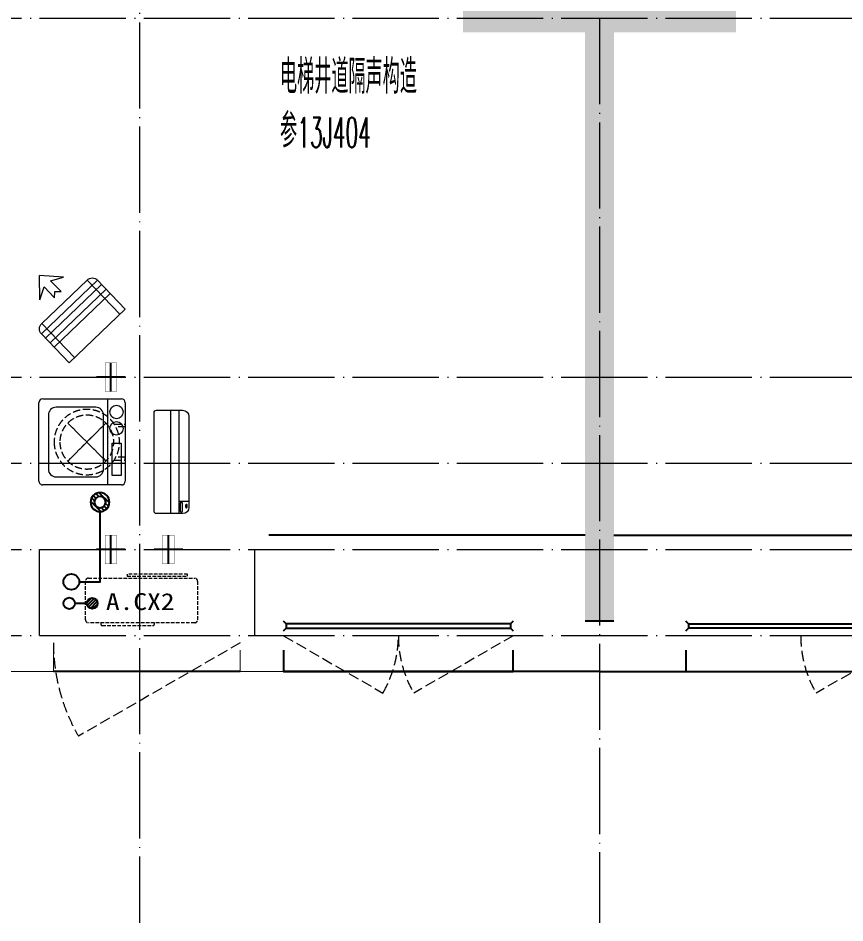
# Model space of a CAD drawing. Extents: x 27938 to 725830, y -209821 to 1628073.
# Drawn here: x 309171 to 314924, y 362324 to 368624 of the extents above; entities that cross this region are included whole.
import ezdxf

# ---------------------------------------------------------------- set-up
doc = ezdxf.new("R2010")
doc.units = 0
doc.header["$LTSCALE"] = 1000
doc.header["$MEASUREMENT"] = 0
for name, pattern in [('$1$DASH', [0.35, 0.25, -0.1]), ('DASH', [0.35, 0.25, -0.1]), ('DOTE', [2.42, 2, -0.2, 0.02, -0.2])]:
    doc.linetypes.add(name, pattern=pattern)
for name, color, linetype in [('3-栏杆1', 135, 'Continuous'), ('3.5方案汇报，与郭总、侯月琴确定户型_t8$0$2020.03.04 -1安徽标准化洋房户型(UA）_t8_t8$0$看线', 154, 'Continuous'), ('EQUIP_地漏', 7, 'Continuous'), ('PUB_TEXT', 4, 'Continuous'), ('VPIPE-凝结', 150, 'Continuous'), ('VPIPE-废水', 31, 'Continuous'), ('保温', 6, 'Continuous'), ('机电标识类', 1, 'Continuous'), ('看线', 251, 'Continuous')]:
    doc.layers.add(name, color=color, linetype=linetype)
for name, color, linetype, lineweight in [('DOTE', 19, 'DOTE', 9), ('LVTRY', 1, 'Continuous', 13), ('WINDOW', 144, 'Continuous', 15), ('平面-空调室内机', 176, 'Continuous', 9), ('平面-空调预留孔', 173, 'Continuous', 15), ('空调', 76, 'Continuous', 13), ('粉刷', 251, 'Continuous', 9)]:
    doc.layers.add(name, color=color, linetype=linetype, lineweight=lineweight)
doc.styles.add('_TCH_DIM', font='SIMPLEX.shx', dxfattribs={"width": 0.7, "bigfont": 'GBCBIG.shx'})
doc.styles.add('黑体', font='')
doc.styles.get('黑体').set_extended_font_data('SimHei')
pattern_1 = [(90, (-503782.47, -516048.461), (-16.49778, 1e-15), [9.525, -19.05]), (210, (-503782.47, -516048.461), (8.24889, -14.2874966), [9.525, -19.05]), (150, (-503782.47, -516038.936), (-8.24889, -14.2874966), [9.525, -19.05])]

# ---------------------------------------------------------------- blocks, each defined once
blk = doc.blocks.new('FGDGDRGSDGDG')
at = {"layer": 'DOTE', "linetype": 'DOTE', "ltscale": 0.3}
for p, q in [((528082.5, 523848.5), (528082.5, 513948.5)), ((488182.5, 520248.5), (546982.5, 520248.5)), ((531282.5, 520248.5), (531282.5, 513948.5)), ((488182.5, 517748.5), (546982.5, 517748.5)), ((488182.5, 517148.5), (546982.5, 517148.5)), ((488182.5, 516548.5), (546982.5, 516548.5)), ((527382.5, 516548.5), (527382.5, 515948.5)), ((528882.5, 516548.5), (528882.5, 515948.5)), ((488182.5, 515948.5), (546982.5, 515948.5))]:
    blk.add_line(p, q, dxfattribs=at)
blk = doc.blocks.new('RECTANG')
for p, q in [((1, 1), (0, 1)), ((0, 1), (0, 0)), ((1, 0), (1, 1)), ((0, 0), (1, 0))]:
    blk.add_line(p, q)
blk = doc.blocks.new('洗衣机')
at = {"layer": 'LVTRY'}
for p, q in [((3790993.7, 243444.5), (3790993.7, 242899.1)), ((3791567.4, 243472.1), (3791021, 243472.1)), ((3791116.5, 243472.1), (3791116.5, 242871.5)), ((3791594.6, 242899.1), (3791594.6, 243444.5)), ((3791199, 243412.7), (3791474.9, 243412.7)), ((3791145.1, 242982.5), (3791145.1, 243358)), ((3791528.8, 243358), (3791528.8, 242982.5)), ((3791021, 242871.5), (3791567.4, 242871.5)), ((3791474.9, 242927.8), (3791199, 242927.8))]:
    blk.add_line(p, q, dxfattribs=at)
at = {"layer": 'LVTRY', "extrusion": (0, 0, -1)}
for centre, major_axis, start_param, end_param in [((3791021, 243444.5), (0, 27.6), -1.570796, 0), ((3791567.4, 243444.5), (0, 27.6), 0, 1.570796), ((3791055.1, 243379.8), (0, 46.9), 3.141593, 9.424778), ((3791199, 243358), (0, 54.7), 4.712389, 6.283185), ((3791474.9, 243358), (0, 54.7), 0, 1.570796), ((3791055.1, 243265.7), (0, 46.9), 3.141593, 9.424778), ((3791199, 242982.5), (0, 54.7), 3.141593, 4.712389), ((3791474.9, 242982.5), (0, 54.7), 1.570796, 3.141593), ((3791021, 242899.1), (0, 27.6), 3.141593, 4.712389), ((3791567.4, 242899.1), (0, 27.6), 1.570796, 3.141593)]:
    blk.add_ellipse(centre, major_axis=major_axis, ratio=0.986385, start_param=start_param, end_param=end_param, dxfattribs=at)
at = {"layer": 'LVTRY', "xscale": 63.25620569481588, "yscale": 224.5369532744355, "zscale": 64.12934308941763, "rotation": 180}
blk.add_blockref('RECTANG', (3791085.2, 243162.4), dxfattribs=at)
blk = doc.blocks.new('$TwtSys$00000543')
for p, q in [((-93.6, -8.5), (8.5, 93.6)), ((-8.5, -93.6), (93.6, 8.5)), ((12.5, 55), (41.7, 84.2)), ((39.9, 39.9), (66.5, 66.5)), ((55, 12.5), (84.2, 41.7)), ((-84.2, -41.7), (-55, -12.5)), ((-66.5, -66.5), (-39.9, -39.9)), ((-41.7, -84.2), (-12.5, -55))]:
    blk.add_line(p, q)
for radius in [94, 56.4]:
    blk.add_circle((0, 0), radius)
blk = doc.blocks.new('dnfhfn')
at = {"linetype": '$1$DASH', "ltscale": 0.2}
for p, q in [((101.9, 495, 0), (121.9, 495, 0)), ((101.9, 417.2, 0), (101.9, 495, 0)), ((121.9, 495, 0), (121.9, 429, 0)), ((353.1, 495, 0), (333.1, 495, 0)), ((333.1, 495, 0), (333.1, 429, 0)), ((353.1, 417.2, 0), (353.1, 495, 0))]:
    blk.add_line(p, q, dxfattribs=at)
at = {"linetype": '$1$DASH', "ltscale": 0.2, "elevation": 0}
for points in [[(94.9, 360.1), (94.9, 360.1), (360.1, 94.9), (360.1, 94.9)], [(360.1, 360.1), (94.9, 94.9), (94.9, 94.9), (360.1, 360.1)]]:
    blk.add_lwpolyline(points, close=True, dxfattribs=at)
at = {"linetype": '$1$DASH', "ltscale": 0.2}
for radius in [227.5, 187.5]:
    blk.add_circle((227.5, 227.5, 0), radius, dxfattribs=at)
blk = doc.blocks.new('$TwtSys$00000141')
at = {"color": 1}
for p, q in [((-47.1, 3.8), (-5, 45.9)), ((-47.1, 3.8), (-5, 45.9)), ((-43.6, -17.5), (17.5, 43.6)), ((-43.6, -17.5), (17.5, 43.6)), ((-33.2, -33.2), (33.2, 33.2)), ((-33.2, -33.2), (33.2, 33.2)), ((-16.2, -43.5), (43.8, 16.4)), ((-16.2, -43.5), (43.8, 16.4)), ((5.7, -46.1), (46.1, -5.7)), ((5.7, -46.1), (46.1, -5.7))]:
    blk.add_line(p, q, dxfattribs=at)
blk.add_circle((0, 0), 47, dxfattribs=at)
blk.add_circle((0, 0), 47, dxfattribs=at)
blk = doc.blocks.new('ferre')
at = {"layer": '平面-空调预留孔', "linetype": 'DASH', "ltscale": 0.1}
for p, q in [((93392.7, 115403.5), (93392.7, 115393.5)), ((93402.7, 115383.5), (93755.6, 115383.5)), ((93765.6, 115393.5), (93765.6, 115403.5))]:
    blk.add_line(p, q, dxfattribs=at)
blk.add_lwpolyline([(93996.7, 115742.6), (93576.8, 115742.6), (93576.8, 115727.5), (93996.7, 115727.5)], close=True, dxfattribs=at)
blk.add_lwpolyline([(94045.9, 115403.5), (93305.9, 115403.5, -0.414214), (93285.9, 115423.5), (93285.9, 115693.5, -0.414214), (93305.9, 115713.5), (94045.9, 115713.5, -0.414214), (94065.9, 115693.5), (94065.9, 115423.5, -0.414214)], format="xyb", close=True, dxfattribs=at)
for centre, start, end in [((93402.7, 115393.5), 180, 270), ((93755.6, 115393.5), 270, 0)]:
    blk.add_arc(centre, 10, start, end, dxfattribs=at)
at = {"layer": '平面-空调预留孔', "color": 251, "linetype": 'DASH', "ltscale": 0.1, "true_color": 0x636466, "style": '黑体', "width": 1.2}
blk.add_text('A.CX2', height=117.05, dxfattribs=at).set_placement((93428.3, 115492.1))
blk = doc.blocks.new('fergve')
at = {"layer": '平面-空调预留孔', "linetype": 'DASH', "ltscale": 0.1}
blk.add_blockref('ferre', (25670, -60415.8), dxfattribs=at)
blk = doc.blocks.new('dasdasf1sa2f31as32f')
for p, q in [((-116, 585.6), (43.3, 640.5)), ((82.7, 476.6), (43.3, 640.5)), ((-22.8, 585.5), (-116, 585.6)), ((-22.8, 585.5), (-73.4, 493.2)), ((-473.5, 259.7), (-339.5, 504)), ((-269.8, 524.3), (-427.7, 236.5)), ((134.6, 245.5), (-338.8, 505.1)), ((-269.8, 524.3), (113.7, 314)), ((-31.3, 504.4), (-73.4, 493.2)), ((-18.1, 462.9), (-31.3, 504.4)), ((32.4, 555.1), (-18.1, 462.9)), ((82.7, 476.6), (32.4, 555.1)), ((114.7, 208.4), (-359.1, 468.2)), ((72.3, 131.9), (-401.1, 391.6)), ((92.6, 168.8), (-380.9, 428.5)), ((0, 0), (-473.5, 259.7)), ((113.7, 314), (-44.2, 26.2)), ((134, 244.4), (0, 0))]:
    blk.add_line(p, q)
for centre, start, end in [((-294.5, 479.4), 61.25933, 151.25933), ((89, 269), 331.25933, 61.25933)]:
    blk.add_arc(centre, 51.3, start, end)
blk = doc.blocks.new('dongkong')
blk.add_wipeout([(-603756, 210771), (-603756, 210570.8), (-603836, 210570.8), (-603836, 210771)])
at = {"layer": '机电标识类', "color": 250, "linetype": 'DASH', "ltscale": 400}
for p, q in [((-603796, 210771), (-603796, 210570.8)), ((-603896, 210670.7), (-603696, 210670.7))]:
    blk.add_line(p, q, dxfattribs=at)
at = {"layer": '空调', "color": 6, "linetype": 'DASH', "const_width": 2}
blk.add_lwpolyline([(-603756, 210771), (-603756, 210570.8), (-603836, 210570.8), (-603836, 210771)], close=True, dxfattribs=at)
blk = doc.blocks.new('A$C001338C2')
for p, q in [((0, 248.6), (0, 22)), ((845, 303.6), (55, 303.6)), ((109.1, 214.8), (109.1, 303.6)), ((900, 22), (900, 248.6)), ((22, 0), (878, 0))]:
    blk.add_line(p, q)
at = {"lineweight": 5}
for p, q in [((900, 214.8), (0, 214.8)), ((900, 143.2), (0, 143.2))]:
    blk.add_line(p, q, dxfattribs=at)
for points in [[(89.2, 226.4), (22.2, 226.4, -0.414214), (16.7, 231.9), (16.7, 243.1, -0.414214), (22.2, 248.6), (89.2, 248.6, -0.414214), (94.7, 243.1), (94.7, 231.9, -0.414214)], [(73.1, 275), (56.8, 275, -0.414214), (51.3, 280.5), (51.3, 283.4, -0.414214), (56.8, 288.9), (73.1, 288.9, -0.414214), (78.6, 283.4), (78.6, 280.5, -0.414214)]]:
    blk.add_lwpolyline(points, format="xyb", close=True)
for centre, radius, start, end in [((55, 248.6), 55, 90, 180), ((845, 248.6), 55, 360, 90), ((22, 22), 22, 180, 270), ((878, 22), 22, 270, 360)]:
    blk.add_arc(centre, radius, start, end)
blk = doc.blocks.new('A$C263B1184')
at = {"layer": '保温', "linetype": 'Continuous', "ltscale": 10}
h = blk.add_hatch(dxfattribs=at)
h.set_pattern_fill('HEX', color=251, scale=10, angle=90, style=0)
h.set_pattern_definition(pattern_1)
h.paths.add_polyline_path([(1050.1, 4100), (1050.1, 4300), (-850, 4300), (-850, 4100)])
h = blk.add_hatch(dxfattribs=at)
h.set_pattern_fill('HEX', color=251, scale=10, angle=90, style=0)
h.set_pattern_definition(pattern_1)
h.paths.add_polyline_path([(0.1, 0), (200.1, 0), (200.1, 4100), (0.1, 4100)])
at = {"layer": '保温', "color": 251, "linetype": 'ByBlock', "ltscale": 10}
blk.add_line((0, 0), (200, 0), dxfattribs=at)

msp = doc.modelspace()

# ---------------------------------------------------------------- linework, layer by layer
at = {"color": 30, "const_width": 8}
for points in [[(309116.6, 364223.7), (309116.6, 364073.7), (309416.6, 364073.7), (309416.6, 364223.7)], [(310716.6, 364223.7), (310716.6, 364073.7), (311016.6, 364073.7), (311016.6, 364223.7)]]:
    msp.add_lwpolyline(points, dxfattribs=at)
at = {"layer": '3-栏杆1', "color": 5}
for p, q in [((311036.8, 364405.9), (311016.6, 364423.7)), ((311016.6, 364423.7), (311036.8, 364405.9)), ((312596.3, 364405.9), (311036.8, 364405.9)), ((311036.8, 364405.9), (311036.8, 364376.7)), ((312596.3, 364405.9), (312616.6, 364423.7)), ((312616.6, 364423.7), (312596.3, 364405.9)), ((312596.3, 364405.9), (312596.3, 364376.7)), ((313836.8, 364405.9), (313816.6, 364423.7)), ((313816.6, 364423.7), (313836.8, 364405.9)), ((313836.8, 364405.9), (315396.3, 364405.9)), ((313836.8, 364405.9), (313836.8, 364376.7)), ((311016.6, 364356.8), (311036.8, 364376.7)), ((311036.8, 364376.6), (312596.3, 364376.6)), ((312596.3, 364376.7), (312616.6, 364356.8)), ((312616.6, 364356.8), (312596.3, 364376.7)), ((313836.8, 364376.7), (313816.6, 364356.8)), ((313816.6, 364356.8), (313836.8, 364376.7)), ((315396.3, 364376.6), (313836.8, 364376.6))]:
    msp.add_line(p, q, dxfattribs=at)
at = {"layer": '3.5方案汇报，与郭总、侯月琴确定户型_t8$0$2020.03.04 -1安徽标准化洋房户型(UA）_t8_t8$0$看线', "ltscale": 10}
for p, q in [((313116.6, 365023.7), (310916.6, 365023.7)), ((313316.6, 365023.7), (315516.6, 365023.7))]:
    msp.add_line(p, q, dxfattribs=at)
at = {"layer": 'VPIPE-凝结', "ltscale": 0.1}
for points in [[(309596.6, 364698.7), (309740.7, 364698.7), (309740.7, 365187.9)], [(309649, 364548.7), (309566.6, 364548.7)]]:
    msp.add_lwpolyline(points, dxfattribs=at)
at = {"layer": 'VPIPE-凝结'}
msp.add_circle((309526.6, 364548.7), 40, dxfattribs=at)
at = {"layer": 'VPIPE-废水'}
msp.add_circle((309541.6, 364698.7), 55, dxfattribs=at)
at = {"layer": 'WINDOW', "color": 250, "linetype": 'DASH', "ltscale": 0.3}
for points in [[(310716.6, 364273.7), (309590.7, 363623.7, -0.131652), (309416.6, 364273.7)], [(311016.6, 364323.7), (311709.4, 363923.7, 0.131652), (311816.6, 364323.7)], [(312616.6, 364323.7), (311923.8, 363923.7, -0.131652), (311816.6, 364323.7)], [(315416.6, 364323.7), (314723.8, 363923.7, -0.131652), (314616.6, 364323.7)]]:
    msp.add_lwpolyline(points, format="xyb", dxfattribs=at)
at = {"layer": '看线', "color": 202, "ltscale": 0.5}
for points in [[(311016.6, 364223.7), (311016.6, 364073.7), (312616.6, 364073.7), (312616.6, 364223.7)], [(313816.6, 364223.7), (313816.6, 364073.7), (315416.6, 364073.7), (315416.6, 364223.7)], [(310716.6, 364073.7), (309416.6, 364073.7)], [(313216.6, 364073.7), (311016.6, 364073.7)], [(313216.6, 364073.7), (315416.6, 364073.7)]]:
    msp.add_lwpolyline(points, dxfattribs=at)

# ---------------------------------------------------------------- block references
msp.add_blockref('FGDGDRGSDGDG', (-218065.9, -151624.7))
at = {"layer": 'EQUIP_地漏', "xscale": -0.7000000000000001, "yscale": 0.7000000000000001, "zscale": 0.7}
msp.add_blockref('$TwtSys$00000543', (309740.7, 365253.7), dxfattribs=at)
at = {"layer": 'EQUIP_地漏', "xscale": -0.8, "yscale": -0.8, "zscale": 0.8, "rotation": 180}
msp.add_blockref('$TwtSys$00000141', (309686.6, 364548.7), dxfattribs=at)
at = {"layer": '平面-空调预留孔', "xscale": -1}
for name, p, rotation in [('dasdasf1sa2f31as32f', (309526.3, 366223.7), 15.00000000331026), ('dnfhfn', (309421.5, 365444.1, 0), 270)]:
    msp.add_blockref(name, p, dxfattribs=dict(at, rotation=rotation))
at = {"layer": '平面-空调预留孔', "xscale": -0.800000000046565, "yscale": 0.800000000046565, "zscale": 0.800000000046565, "rotation": 269.9999997665698}
msp.add_blockref('A$C001338C2', (310116.7, 365173.7), dxfattribs=at)
at = {"layer": '平面-空调预留孔'}
msp.add_blockref('fergve', (190683.6, 309426.1), dxfattribs=at)
at = {"layer": '粉刷', "xscale": -1}
msp.add_blockref('洗衣机', (4100910.3, 122501.3), dxfattribs=at)

# ---------------------------------------------------------------- texts
at = {"layer": 'PUB_TEXT', "color": 3, "style": '_TCH_DIM'}
for s, height, width, p in [('电梯井道隔声构造', 236.31, 0.7, (310993.2, 368098)), ('参', 236.3, 0.7, (310993.2, 367723.3)), ('13J404', 208.25, 0.494118, (311113.6, 367723.3))]:
    msp.add_text(s, height=height, dxfattribs=dict(at, width=width)).set_placement(p)

# ---------------------------------------------------------------- next in the draw order: block references
at = {"layer": '平面-空调室内机', "ltscale": 0.3, "rotation": 180}
for p in [(-293979.6, 576794.4), (-293979.6, 575594.5), (-293579.5, 575594.5)]:
    msp.add_blockref('dongkong', p, dxfattribs=at)

# ---------------------------------------------------------------- next in the draw order: block references
at = {"xscale": -1}
msp.add_blockref('A$C263B1184', (313316.6, 364423.7), dxfattribs=at)

doc.saveas('drawing.dxf')
